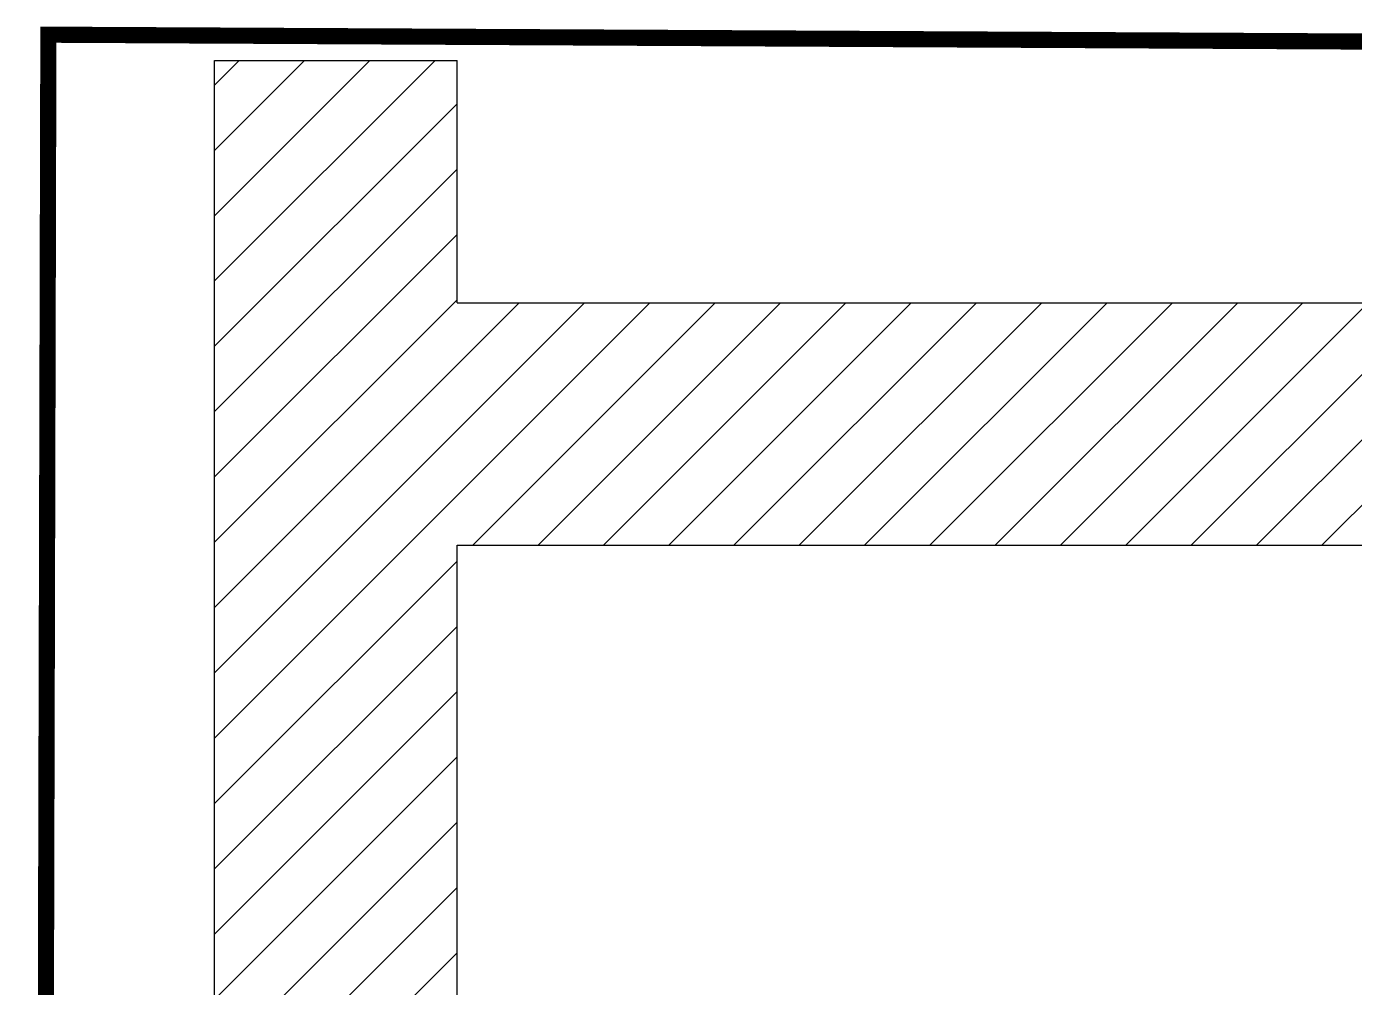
# Model space of a CAD drawing. Header units: millimetres. Extents: x 2182 to 2335, y 1488 to 1614.
# Drawn here: x 2304.39 to 2305.212, y 1507.61 to 1508.204 of the extents above; entities that cross this region are included whole.
import ezdxf

# ---------------------------------------------------------------- set-up
doc = ezdxf.new("R2010")
doc.units = ezdxf.units.MM
doc.linetypes.add('DIVIDE', pattern=[1.25, 0.5, -0.25, 0, -0.25, 0, -0.25])
for name, color, linetype in [('Hachura', 8, 'Continuous'), ('PAREDE', 7, 'Continuous'), ('TEXTO', 7, 'Continuous')]:
    doc.layers.add(name, color=color, linetype=linetype)

msp = doc.modelspace()

# ---------------------------------------------------------------- hatches: boundary and pattern name
at = {"layer": 'Hachura'}
h = msp.add_hatch(dxfattribs=at)
h.set_pattern_fill('ANSI31', color=256, scale=0.009, angle=-180)
h.set_pattern_definition([(225, (797.20192, 3825.254027), (0.02020557627, -0.02020557627), [])])
h.paths.add_polyline_path([(2304.6564, 1507.88346), (2307.0814, 1507.88346), (2307.0814, 1505.06346), (2307.2314, 1505.06346), (2307.2314, 1507.88346), (2307.4714, 1507.88346), (2307.4714, 1508.03346), (2307.2314, 1508.03346), (2307.2314, 1508.18346), (2307.0814, 1508.18346), (2307.0814, 1508.03346), (2304.6564, 1508.03346), (2304.6564, 1508.18346), (2304.5064, 1508.18346), (2304.5064, 1505.06346), (2304.6564, 1505.06346)])

# ---------------------------------------------------------------- linework, layer by layer
at = {"layer": 'PAREDE'}
for p, q in [((2304.5064, 1505.06346), (2304.5064, 1508.18346)), ((2304.5064, 1508.18346), (2304.6564, 1508.18346)), ((2304.6564, 1508.03346), (2304.6564, 1508.18346)), ((2304.6564, 1508.03346), (2307.0814, 1508.03346)), ((2304.6564, 1505.06346), (2304.6564, 1507.88346)), ((2304.6564, 1507.88346), (2307.0814, 1507.88346))]:
    msp.add_line(p, q, dxfattribs=at)
at = {"layer": 'TEXTO', "color": 10, "linetype": 'DIVIDE', "const_width": 0.01}
msp.add_lwpolyline([(2307.46291, 1504.86186), (2304.39505, 1504.87785), (2304.40354, 1508.19945), (2307.4714, 1508.18346)], close=True, dxfattribs=at)

doc.saveas('drawing.dxf')
